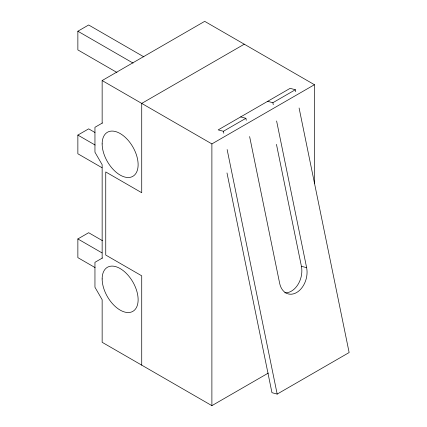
<?xml version="1.0" encoding="UTF-8"?>
<svg xmlns="http://www.w3.org/2000/svg" width="427" height="427" viewBox="0 0 427 427"><rect width="100%" height="100%" fill="white"/><g stroke="black" fill="none" stroke-linecap="round" stroke-linejoin="round"><path stroke-width="0.64" d="M116.971 72.489L77.863 49.911L77.863 31.219L88.656 24.985L143.867 56.86M102.149 123.136L102.149 80.554L204.693 21.35L314.432 84.706L314.432 183.274M102.016 167.726L77.863 153.779L77.863 135.081L88.656 128.853L94.986 132.503M102.443 122.971L94.954 127.294L94.954 152.22L102.149 164.683L102.149 258.164M244.271 44.2L141.727 103.403L141.727 192.726L105.747 171.953L105.747 255.047L141.727 275.821L141.727 365.144M295.756 91.693L295.356 89.739L290.147 88.341L218.186 129.888L223.396 131.286L245.888 118.3L246.288 120.259M267.66 101.327L272.869 102.72L295.356 89.739M102.149 80.554L211.888 143.91L314.432 84.706M95.114 267.606L77.863 257.641L77.863 238.949L88.656 232.715L102.459 240.684M102.443 257.993L94.954 262.317L94.954 287.243L102.149 299.706L102.149 342.294L211.888 405.65L268.343 373.054M226.993 172.93L271.962 392.691L277.176 394.089L349.137 352.542L299.092 107.999M240.673 116.907L245.888 118.3M276.461 144.358L301.414 266.288L306.629 267.686A19.082 13.493 -75 0 1 296.626 292.538A19.082 13.493 -75 0 1 279.642 283.266L249.624 136.56M77.863 31.219L133.075 63.089M77.863 135.081L95.114 145.041M77.863 238.949L102.016 252.891M272.869 102.72L273.269 104.679M276.605 120.98L306.629 267.686M223.396 131.286L223.796 133.24M227.137 149.546L277.176 394.089M211.888 143.91L211.888 405.65M301.414 266.288A19.082 13.493 -75 0 1 284.788 292.81M102.149 278.938A25.444 14.689 60 0 0 129.135 312.505A25.444 14.689 60 0 0 129.135 276.525A25.444 14.689 60 0 0 102.149 278.938M102.149 143.91A25.444 14.689 60 0 0 129.135 177.477A25.444 14.689 60 0 0 129.135 141.502A25.444 14.689 60 0 0 102.149 143.91"/></g></svg>
